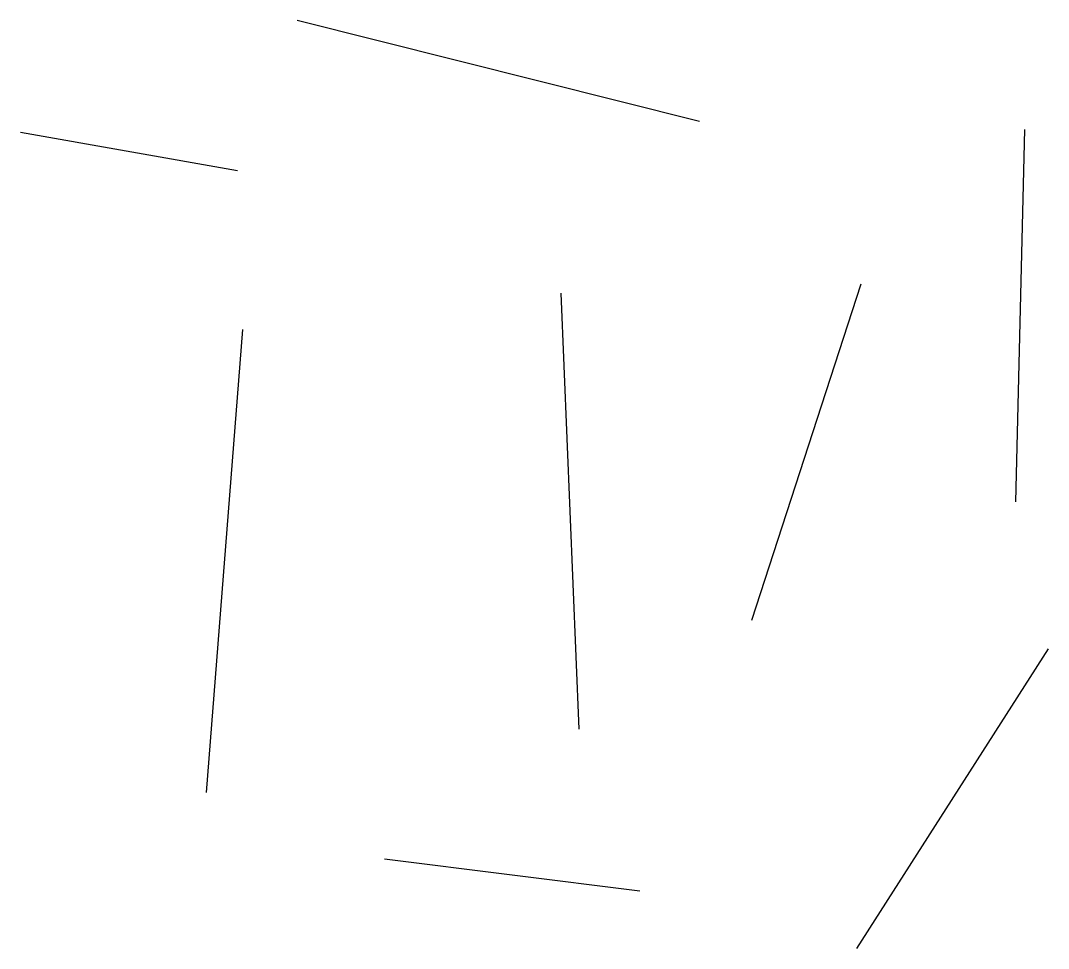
# Model space of a CAD drawing. Header units: millimetres. Extents: x 15 to 203, y 16 to 186.
import ezdxf

# ---------------------------------------------------------------- set-up
doc = ezdxf.new("R2010")
doc.units = ezdxf.units.MM
doc.layers.add('silikon', color=7, linetype='Continuous')

msp = doc.modelspace()

# ---------------------------------------------------------------- linework, layer by layer
at = {"layer": 'silikon'}
for p, q in [((139.49, 167.06), (66.04, 185.52)), ((197.28, 97.59), (198.94, 165.61)), ((15.49, 165.13), (55.14, 158.14)), ((149.1, 76.02), (169.04, 137.41)), ((117.54, 56.11), (114.22, 135.75)), ((49.43, 44.49), (56.07, 129.11)), ((168.27, 16.04), (203.26, 70.78)), ((128.62, 26.52), (81.97, 32.34))]:
    msp.add_line(p, q, dxfattribs=at)

doc.saveas('drawing.dxf')
